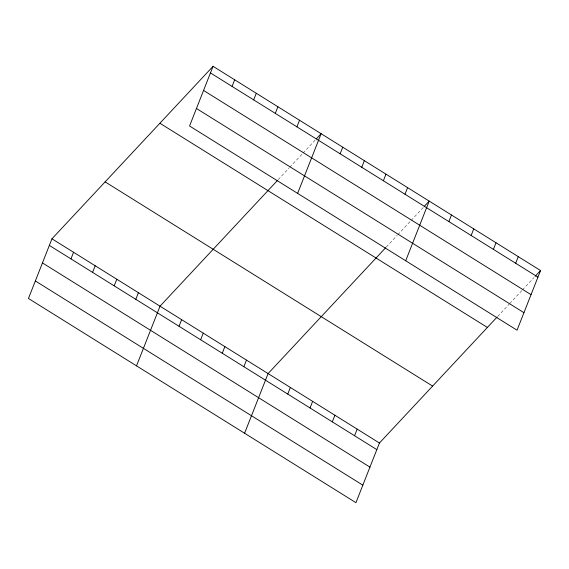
<?xml version="1.0" encoding="UTF-8"?>
<svg xmlns="http://www.w3.org/2000/svg" width="569" height="569" viewBox="0 0 569 569"><rect width="100%" height="100%" fill="white"/><g stroke="black" fill="none" stroke-linecap="round" stroke-linejoin="round"><path stroke-width="0.43" stroke-dasharray="2.85 2.13" d="M278.241 179.633L289.109 167.997M289.713 167.35L302.402 153.765M303.007 153.118L315.091 140.18M386.308 247.024L397.183 235.381M397.788 234.734L410.477 221.156M411.081 220.509L423.77 206.924M497.655 316.456L509.134 304.166M509.739 303.519L521.823 290.581M522.427 289.934L533.907 277.651"/><path stroke-width="0.85" d="M213.062 66.324L189.555 125.991L517.043 330.198L540.55 270.531L213.062 66.324L51.957 238.802L28.45 298.469L355.938 502.676L379.445 443.009L497.05 317.104M70.961 258.895L73.565 252.273M92.576 272.366L95.179 265.751M114.191 285.844L116.794 279.23M135.806 299.322L138.409 292.708M232.067 86.417L234.677 79.802M136.524 365.853L160.024 306.186L277.636 180.281M253.682 99.895L256.292 93.28M179.036 326.279L181.639 319.664M275.296 113.373L277.907 106.759M200.651 339.757L203.254 333.142M296.911 126.851L299.522 120.237M222.259 353.235L224.869 346.621M297.63 193.382L321.129 133.715L316.3 138.886M243.873 366.713L246.484 360.099M340.141 153.808L342.744 147.193M244.592 433.244L268.099 373.577L385.704 247.671M361.756 167.286L364.359 160.671M287.758 394.075L290.368 387.461M383.371 180.764L385.974 174.15M310.027 407.966L312.637 401.351M404.986 194.242L407.589 187.628M332.296 421.849L334.906 415.235M405.697 260.773L429.204 201.106L424.367 206.277M354.565 435.733L357.176 429.118M448.87 221.604L451.473 214.99M471.139 235.488L473.742 228.873M493.408 249.378L496.012 242.764M515.678 263.262L518.281 256.647M535.116 276.356L540.55 270.531M210.459 72.939L537.947 277.146M203.56 90.45L531.048 294.657M196.454 108.487L523.942 312.694M159.896 123.245L487.384 327.452M105.116 181.881L432.611 386.088M51.957 238.802L379.445 443.009M49.347 245.417L376.834 449.624M42.455 262.921L369.942 467.128M35.349 280.958L362.837 485.165"/></g></svg>
